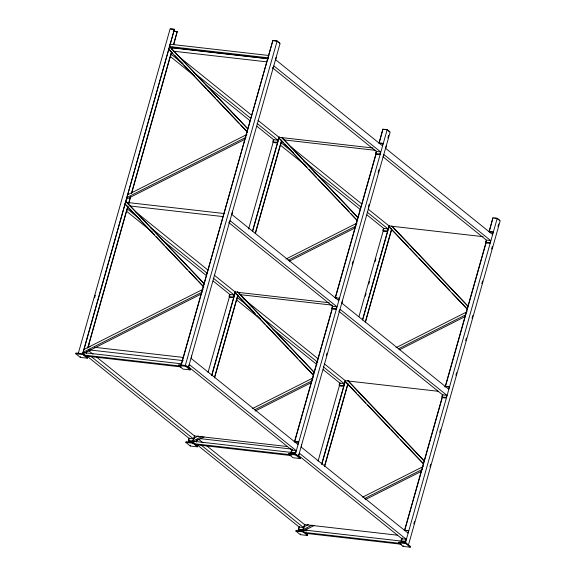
<?xml version="1.0" encoding="UTF-8"?>
<svg xmlns="http://www.w3.org/2000/svg" width="576" height="576" viewBox="0 0 576 576"><rect width="100%" height="100%" fill="white"/><g stroke="black" fill="none" stroke-linecap="round" stroke-linejoin="round"><path stroke-width="0.86" d="M75.794 353.772L76.01 352.994L83.146 353.808L87.61 357.401L87.386 358.178L80.258 357.365L75.794 353.772L82.93 354.586L87.386 358.178M78.185 353.758L170.136 28.8L174.42 29.29L82.894 353.534M94.622 297.77L95.357 295.178M80.258 357.365L80.474 356.587M82.462 354.247L174.42 29.29M82.93 354.586L83.146 353.808M86.227 353.038L86.717 351.31M87.696 347.854L127.807 206.114M128.297 204.386L130.493 196.603M131.472 193.147L171.583 51.415M172.073 49.687L172.807 47.088M173.534 44.496L177.206 31.536L173.282 31.09M86.35 353.426L86.904 351.454M87.883 347.998L128.016 206.186M128.484 204.538L130.68 196.754M131.659 193.298L171.562 52.279M172.253 49.831L172.987 47.239M173.722 44.647L177.206 31.536M88.474 346.73L88.942 344.261M178.51 365.486L178.726 364.716L185.861 365.53L190.325 369.122L190.102 369.893L182.974 369.079L178.51 365.486L185.645 366.3L190.102 369.893M180.9 365.479L272.851 40.514L277.135 41.004L280.109 43.402L188.395 367.495M181.332 364.759L272.851 40.514M185.177 365.962L277.135 41.004M185.645 366.3L185.861 365.53M185.846 442.426L186.062 441.648L193.198 442.462L197.654 446.054L197.438 446.832L190.303 446.018L185.846 442.426L192.974 443.239L197.438 446.832M188.489 440.712C200.16 440.626 184.91 443.578 189.144 438.394L86.623 355.81M229.205 296.806C240.883 296.719 225.634 299.671 229.867 294.48L213.127 281.002M272.995 142.063C284.674 141.977 269.417 144.929 273.65 139.738L256.918 126.259M188.237 442.411L189.454 438.091M208.044 372.406L230.098 294.451M248.638 228.938L273.888 139.709M190.303 446.018L190.526 445.241M192.766 441.202L193.421 438.883L90.9 356.292M233.489 297.288L234.144 294.97L213.221 278.114M277.272 142.553L277.934 140.227L257.011 123.372M192.514 442.901L194.602 435.521M211.586 375.487L235.325 291.607M252.432 231.156L279.108 136.865M192.701 443.045L194.652 436.133M211.774 375.638L235.498 291.802M252.619 231.307L279.274 137.102M192.974 443.239L193.198 442.462M196.279 441.691L196.769 439.956M214.38 377.734L237.607 295.632M255.218 233.402L281.628 140.062M196.394 442.08L197.107 439.582M214.56 377.885L238.061 294.84M255.406 233.554L281.614 140.926M282.19 138.902L282.622 137.362M288.562 454.14L288.778 453.37L295.913 454.183L300.37 457.776L300.154 458.546L293.018 457.733L288.562 454.14L295.69 454.954L300.154 458.546M291.197 452.434C302.875 452.347 287.626 455.299 291.859 450.108L187.942 366.401M331.92 308.52C343.598 308.434 328.349 311.386 332.582 306.202L228.665 222.487M375.71 153.778C387.389 153.691 372.132 156.65 376.366 151.459L272.455 67.752M290.945 454.126L292.327 449.251M294.372 442.03L332.813 306.173M335.21 297.698L376.366 152.266M378.986 142.999L382.903 129.168L387.18 129.658L390.154 132.055L298.447 456.149M294.804 441.317L331.978 309.946M335.642 296.986L376.488 152.654M379.418 142.286L382.903 129.168M295.481 452.916L296.136 450.598L189.432 364.644L188.59 366.811M298.548 442.087L294.264 441.598L298.548 442.087L297.886 444.406L191.182 358.452L191.657 355.982M336.204 309.01L336.859 306.691L230.155 220.73L229.313 222.905M334.987 297.691L339.264 298.181L338.609 300.499L231.905 214.538L232.38 212.069M379.987 154.267L380.65 151.949L273.946 65.988L273.103 68.162M378.778 142.949L383.054 143.438L382.399 145.757L275.695 59.803L276.163 57.326M295.474 453.751L387.18 129.658M295.69 454.954L295.913 454.183M326.275 355.702L327.01 353.11M352.195 264.096L352.93 261.504M368.338 207.05L369.072 204.458M378.122 172.483L378.85 169.891M387.9 137.916L388.634 135.324M295.891 531.072L296.114 530.302L303.242 531.115L307.706 534.708L307.49 535.486L300.355 534.672L295.891 531.072L303.026 531.886L307.49 535.486M298.534 529.366C310.212 529.279 294.955 532.231 299.189 527.047L196.675 444.456M339.257 385.452C350.935 385.373 335.678 388.325 339.912 383.134L323.179 369.648M383.047 230.717C394.718 230.63 379.469 233.582 383.702 228.391L366.962 214.906M298.282 531.065L299.506 526.745M318.089 461.059L340.15 383.105M358.934 316.728L383.94 228.362M365.342 296.179L366.077 293.587M368.77 284.076L369.504 281.484M375.127 261.605L375.862 259.013M300.355 534.672L300.571 533.894M302.818 529.855L303.473 527.53L200.952 444.946M343.534 385.942L344.196 383.623L323.273 366.768M387.324 231.199L387.979 228.881L367.056 212.026M302.566 531.547L304.654 524.167M321.638 464.141L345.37 380.261M362.477 319.81L389.16 225.518M302.746 531.698L304.704 524.786M321.826 464.292L345.55 380.455M362.664 319.961L389.318 225.756M303.026 531.886L303.242 531.115M306.086 531.202L306.576 529.474M324.425 466.387L347.659 384.278M365.27 322.056L391.68 228.715M306.518 530.489L307.001 528.761M324.612 466.538L348.091 383.566M365.45 322.207L391.622 229.73M398.606 542.794L398.83 542.016L405.958 542.83L410.422 546.43L410.206 547.2L403.07 546.386L398.606 542.794L405.742 543.607L410.206 547.2M401.249 541.08C412.927 541.001 397.67 543.953 401.904 538.762L297.994 455.054M441.972 397.174C453.65 397.087 438.394 400.039 442.627 394.855L338.717 311.141M485.762 242.431C497.434 242.345 482.184 245.297 486.418 240.113L383.198 156.96M401.242 541.915L402.379 537.898M404.424 530.683L442.865 394.826M445.018 387.216L486.418 240.912M489.038 231.653L492.948 217.822L497.232 218.311L500.206 220.709L408.499 544.802M404.849 529.963L442.022 398.599M445.694 385.639L486.533 241.308M489.47 230.933L492.948 217.822M403.07 546.386L403.286 545.616M405.526 541.57L406.188 539.251L299.484 453.29L298.642 455.465M408.593 530.741L404.316 530.251L408.593 530.741L407.938 533.059L301.234 447.106L301.702 444.636M446.249 397.663L446.911 395.338L340.207 309.384L339.365 311.558M445.039 386.338L449.316 386.827L448.661 389.153L341.957 303.192L342.425 300.722M490.039 242.921L490.694 240.595L383.99 154.642L383.148 156.816M488.822 231.602L493.106 232.085L492.444 234.41L385.747 148.45L386.215 145.98M405.274 543.269L497.232 218.311M405.742 543.607L405.958 542.83M413.82 523.865L414.554 521.273M429.962 466.826L430.697 464.234M439.747 432.259L440.482 429.667M455.89 375.214L456.617 372.622M465.667 340.646L466.402 338.054M472.025 318.175L472.759 315.583M481.81 283.608L482.544 281.016M491.594 249.034L492.329 246.442M497.952 226.562L498.686 223.97M127.217 194.998L246.953 134.453M126.259 197.87L246.002 137.326M126.576 199.174L244.721 139.435M83.426 349.74L203.17 289.195M82.469 352.613L202.212 292.068M82.786 353.916L200.93 294.178M285.955 259.027L357.005 223.106M288.194 260.287L356.047 225.979M289.31 261.187L354.773 228.089M193.478 438.386L198.266 435.967M252.547 408.521L313.214 377.849M192.521 441.259L202.097 436.421M254.786 409.781L312.264 380.722M192.838 442.562L204.012 436.918M255.103 411.084L310.982 382.831M396.007 347.681L467.057 311.76M398.246 348.941L465.3 315.036M399.362 349.834L464.818 316.742M303.523 527.04L308.318 524.621M362.599 497.174L423.266 466.502M302.573 529.913L312.149 525.074M364.838 498.434L422.309 469.375M302.89 531.216L314.064 525.564M365.155 499.738L421.034 471.485M170.683 28.987L174.607 29.441M273.038 40.666L276.962 41.112M173.966 31.291L177.394 31.687M169.862 44.201L269.006 55.512M169.207 46.519L268.344 57.83M170.323 47.419L268.567 58.63M172.793 47.93L268.567 58.86M173.693 51.228L266.803 61.855M383.875 129.413L387.007 129.766M379.814 143.194L383.054 143.438M372.996 148.01L278.993 137.282L257.998 120.37M283.745 139.882L375.97 150.401M273.65 139.738L277.934 140.227M376.366 151.459L380.65 151.949M494.705 218.153L497.059 218.419L499.666 220.514M489.01 231.746L493.106 232.085M483.041 236.657L389.045 225.936L368.05 209.023M383.702 228.391L387.979 228.881M486.418 240.113L490.694 240.595M129.01 202.673L224.784 213.602M127.483 202.63L129.19 202.824L129.665 200.354M129.902 205.97L223.02 216.59M335.174 297.835L336.888 298.037M329.206 302.746L235.21 292.025L214.214 275.112M239.954 294.624L332.179 305.143M229.867 294.48L234.144 294.97M332.582 306.202L336.859 306.691M445.219 386.489L449.316 386.827M88.286 346.586L90.058 346.788M94.493 347.292L183.175 357.408M89.179 349.884L183.182 360.605M438.372 391.298L345.254 380.678L324.259 363.766M84.398 352.728L181.757 363.83M339.912 383.134L344.196 383.623M442.627 394.855L446.911 395.338M83.743 355.046L179.316 365.947M84.859 355.946L181.325 366.948M287.597 446.558L194.486 435.938L96.509 357.005M200.117 438.631L291.456 449.057M189.144 438.394L193.421 438.883M291.859 450.108L296.136 450.598M194.45 441.382L291.809 452.484M193.795 443.7L289.361 454.601M195.804 444.701L291.37 455.602M397.649 535.212L304.531 524.585L206.554 445.658M299.189 527.047L303.473 527.53M401.904 538.762L406.188 539.251M304.502 530.028L401.854 541.138M303.84 532.354L399.413 543.254M305.849 533.354L401.422 544.255M277.61 41.638L279.562 43.214M387.662 130.291L389.614 131.861M179.618 57.226L251.698 115.294M290.369 146.441L361.75 203.947M183.082 63.821L171.23 54.274L170.388 56.441M193.543 72.252L250.733 118.318M293.134 152.474L281.275 142.927L280.433 145.094M303.595 160.898L360.785 206.971M170.438 56.592L194.148 75.694M206.006 85.248L249.941 120.636M280.483 145.246L305.59 165.47M313.963 172.21L359.993 209.29M135.828 211.968L207.914 270.036M243.079 298.368L317.959 358.69M139.997 219.125L127.44 209.016L126.598 211.183M150.458 227.556L206.942 273.06M250.042 307.778L237.492 297.662L236.65 299.837M259.805 315.641L317.693 362.275M126.648 211.334L152.453 232.121M161.518 239.422L206.15 275.378M236.7 299.988L260.41 319.09M272.966 329.198L316.901 364.594M88.106 350.244L93.01 354.19M198.857 439.459L203.054 442.843M392.155 226.26L468.281 306.389M391.658 226.015L467.784 306.144M389.189 226.757L408.37 246.953M409.608 248.256L417.038 256.068M418.896 258.026L449.842 290.599M452.311 293.206L467.165 308.837M388.692 226.505L467.287 309.247M282.11 137.606L358.236 217.742M281.614 137.362L357.739 217.49M279.137 138.103L283.471 142.661M284.71 143.964L306.986 167.422M308.844 169.373L316.267 177.192M318.125 179.143L340.409 202.601M341.647 203.904L349.07 211.716M350.928 213.674L357.12 220.19M278.64 137.858L357.242 220.594M247.565 128.434L169.704 46.757L247.687 128.844M169.085 49.45L172.8 53.359M174.658 55.31L182.7 63.785M183.938 65.088L206.222 88.538M207.461 89.842L215.503 98.309M216.742 99.612L239.026 123.07M240.883 125.021L247.687 132.185M168.588 49.205L247.19 131.94M347.753 380.354L424.498 461.131M347.875 380.758L424.001 460.886M345.398 381.499L356.537 393.221M357.775 394.524L365.825 402.998M367.675 404.95L389.959 428.4M391.198 429.703L398.621 437.522M400.478 439.474L423.382 463.579M344.902 381.247L423.504 463.982M238.32 292.349L314.446 372.485M237.204 291.456L313.949 372.233M235.346 292.846L255.154 313.69M257.011 315.648L265.054 324.115M266.292 325.418L288.576 348.869M289.814 350.172L297.857 358.639M299.714 360.598L313.33 374.933M234.85 292.594L313.452 375.336M204.394 283.831L125.921 201.499L203.897 283.579M125.302 204.192L154.39 234.814M156.247 236.765L164.29 245.232M165.528 246.535L187.193 269.338M189.05 271.296L197.093 279.763M198.331 281.066L203.904 286.927M124.805 203.947L203.407 286.682"/></g></svg>
